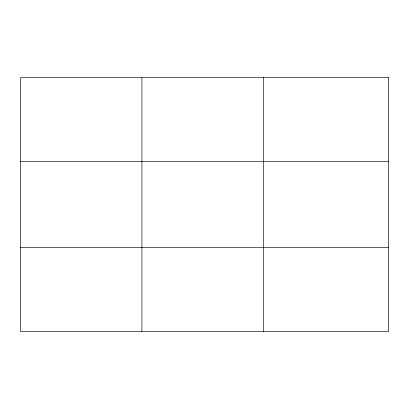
<?xml version="1.0" encoding="UTF-8"?>
<svg xmlns="http://www.w3.org/2000/svg" width="409" height="409" viewBox="0 0 409 409"><rect width="100%" height="100%" fill="white"/><g stroke="black" fill="none" stroke-linecap="round" stroke-linejoin="round"><path stroke-width="0.61" d="M141.923 77.5L141.923 331.5M263.396 77.5L263.396 331.5M20.45 161.32L388.55 161.32M20.45 247.68L388.55 247.68M388.55 77.5L388.55 331.5L20.45 331.5L20.45 77.5L388.55 77.5"/></g></svg>
